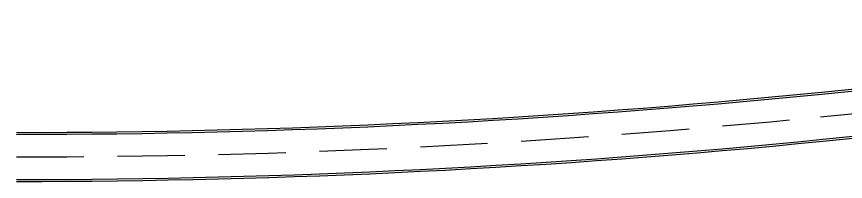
# Model space of a CAD drawing. Header units: millimetres. Extents: x -37020 to 35906, y -101 to 52234.
# Drawn here: x -142.96 to -112.18, y 117.2 to 123.32 of the extents above; entities that cross this region are included whole.
import ezdxf

# ---------------------------------------------------------------- set-up
doc = ezdxf.new("R2010")
doc.units = ezdxf.units.MM
doc.linetypes.add('DASHED2', pattern=[0.375, 0.25, -0.125])
doc.layers.add('unifilar VIAS Ppales', color=5, linetype='DASHED2')

msp = doc.modelspace()

# ---------------------------------------------------------------- linework, layer by layer
at = {"layer": 'unifilar VIAS Ppales', "color": 251, "linetype": 'Continuous', "ltscale": 10, "elevation": -11.48}
for points in [[(-142.9601, 119.0156, 0.0248617), (-113.1985, 120.5), (-99.9755, 121.8224, -0.0249228), (-70.0334, 123.3158)], [(-142.96, 118.9458, 0.0248617), (-113.1915, 120.4305), (-99.9685, 121.7528, -0.0249228), (-70.0334, 123.2459)], [(-142.9598, 117.2697, 0.0248618), (-113.0249, 118.7628), (-99.8018, 120.0851, -0.0249228), (-70.0334, 121.5698)], [(-142.9598, 117.1998, 0.0248618), (-113.0179, 118.6932), (-99.7948, 120.0156, -0.0249228), (-70.0334, 121.5)]]:
    msp.add_lwpolyline(points, format="xyb", dxfattribs=at)
at = {"layer": 'unifilar VIAS Ppales', "ltscale": 10, "elevation": -11.48}
msp.add_lwpolyline([(-142.9599, 118.1077, 0.0248617), (-113.1082, 119.5966), (-99.8852, 120.919, -0.0249228), (-70.0334, 122.4079)], format="xyb", dxfattribs=at)

doc.saveas('drawing.dxf')
